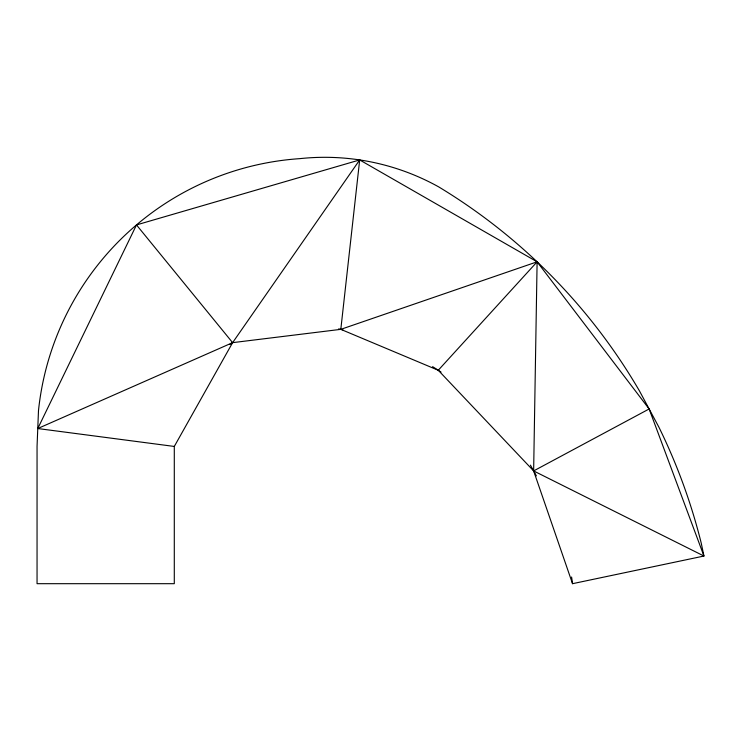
<?xml version="1.0" encoding="UTF-8"?>
<svg xmlns="http://www.w3.org/2000/svg" width="741" height="741" viewBox="0 0 741 741"><rect width="100%" height="100%" fill="white"/><g stroke="black" fill="none" stroke-linecap="round" stroke-linejoin="round"><path stroke-width="1.11" d="M537.114 261.823L533.64 470.924L572.524 583.686L703.95 556.037L701.273 543.292A579.425 579.425 0 0 0 658.897 427.159L639.381 390.785A579.425 579.425 0 0 0 438.765 186.927A234.267 234.267 0 0 0 299.855 158.639A281.839 281.839 0 0 0 38.486 410.634L37.05 446.443L37.05 583.686L174.292 583.686L174.292 446.443L232.618 342.648L359.681 159.936L537.114 261.823L649.135 408.967L703.95 556.037L533.64 470.924L438.264 370.259L340.814 329.347L232.618 342.648L37.772 428.539L136.492 224.921L359.681 159.936L340.814 329.347L537.114 261.823L438.264 370.259M649.135 408.967L533.64 470.924L530.417 465.135M37.772 428.539L174.292 446.443M338.591 328.902L342.953 329.782M136.492 224.921L232.618 342.648A125.136 125.136 0 0 0 229.83 344.454M534.187 471.915L536.382 475.861M432.587 366.656A301.115 301.115 0 0 1 441.062 372.112M571.589 577.026A301.115 301.115 0 0 1 572.524 583.686"/></g></svg>
